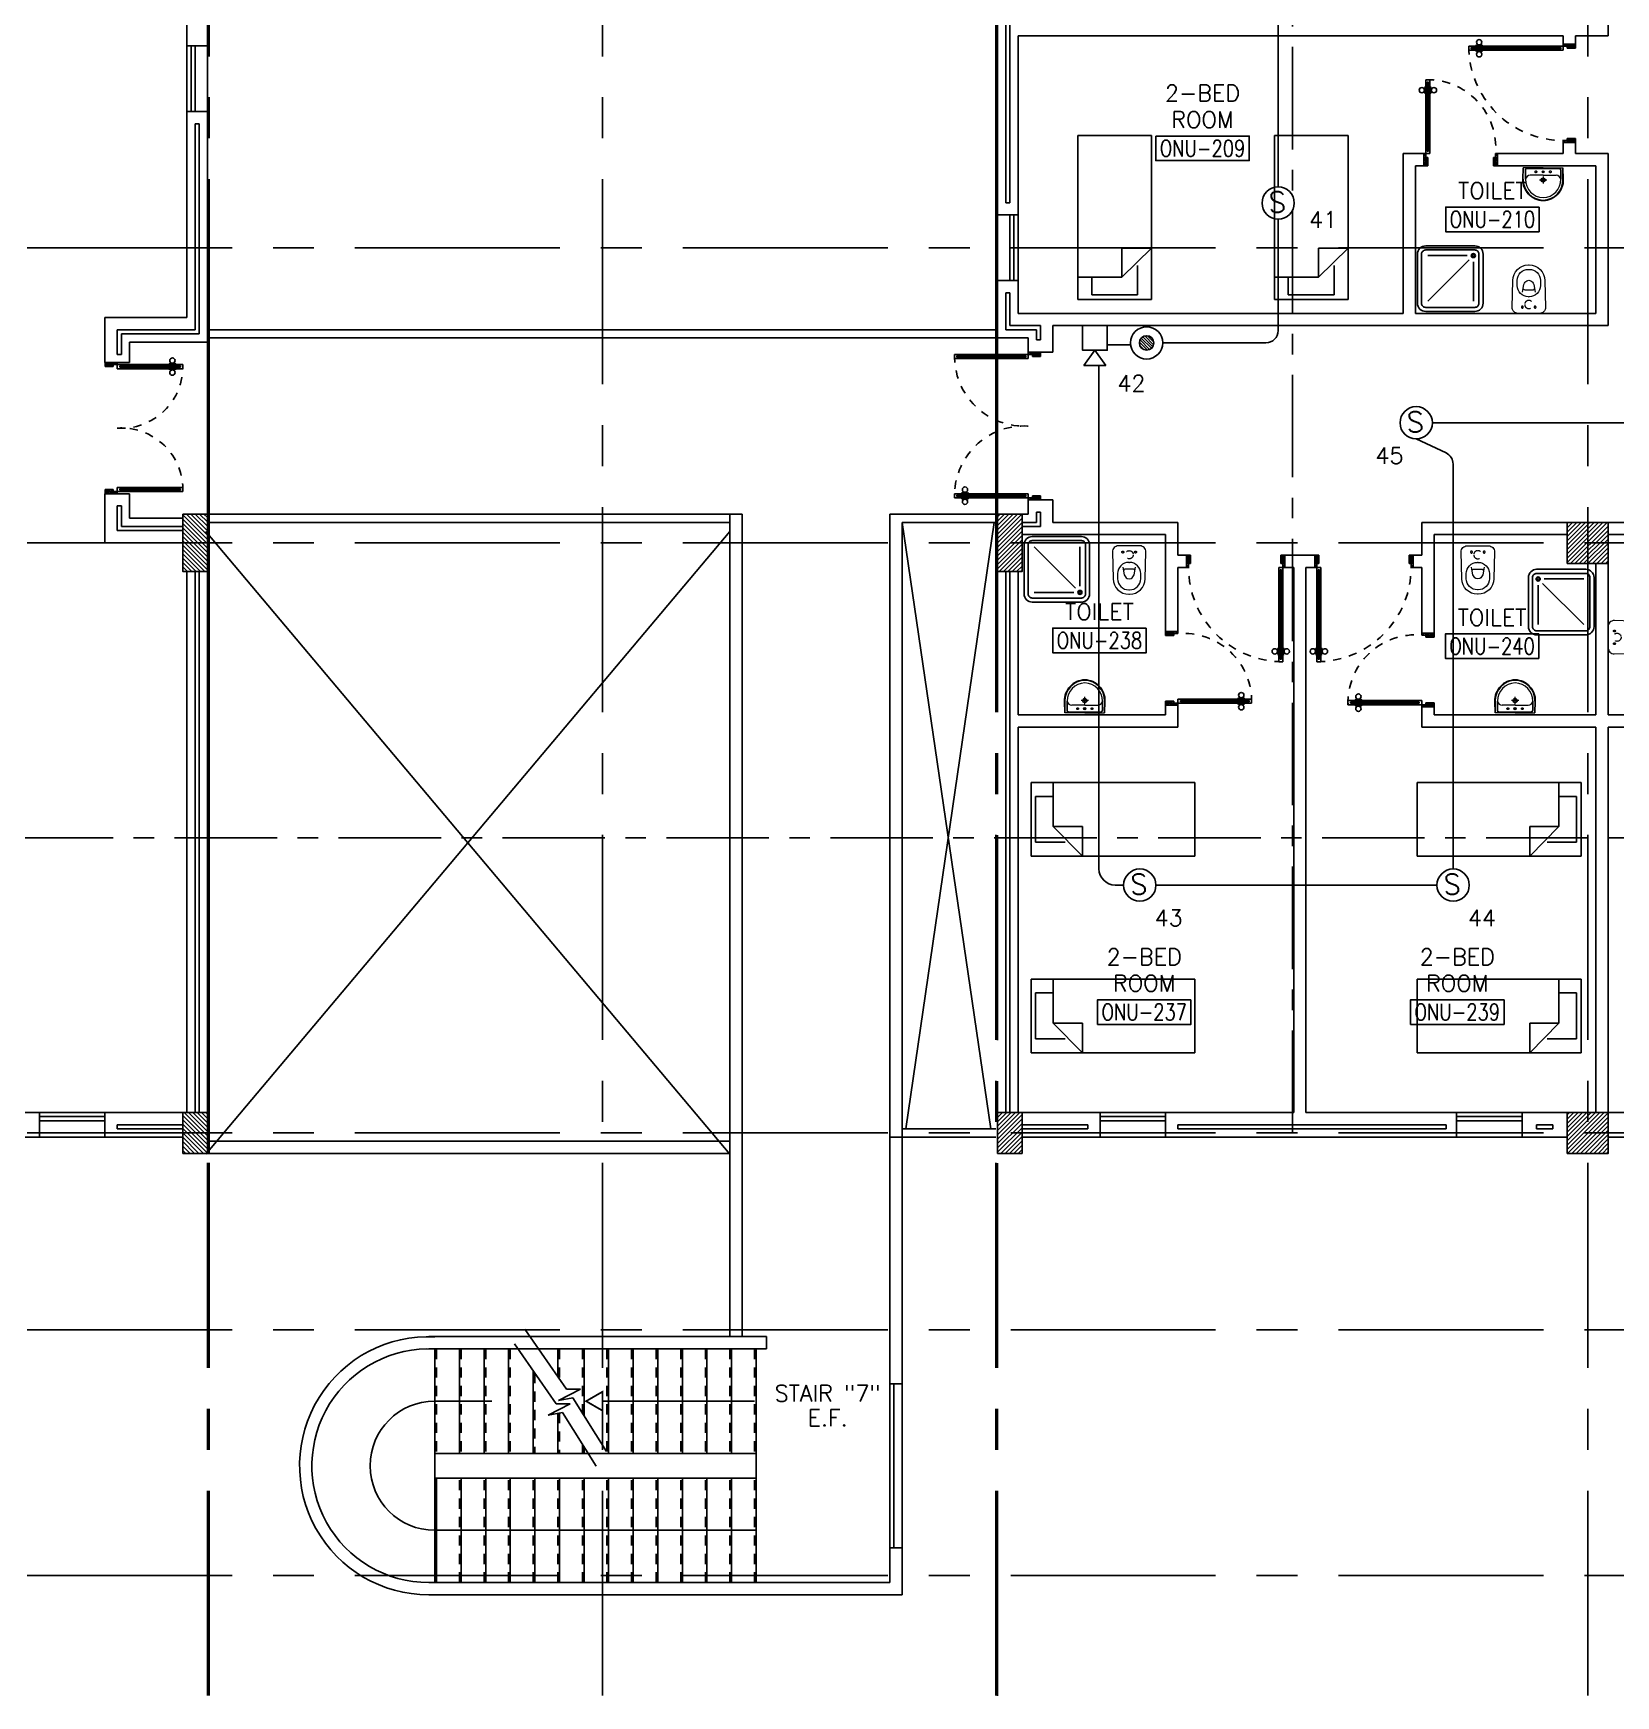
# Model space of a CAD drawing. Extents: x 0 to 90.9, y -1.6 to 78.
# Drawn here: x 40.76 to 60.07, y -1.55 to 18.73 of the extents above; entities that cross this region are included whole.
import ezdxf
from ezdxf.enums import TextEntityAlignment as Align

# ---------------------------------------------------------------- set-up
doc = ezdxf.new("R2010")
doc.units = 0
doc.header["$MEASUREMENT"] = 0
for name, pattern in [('CENTER', [2, 1.25, -0.25, 0.25, -0.25]), ('CENTERX2', [4, 2.5, -0.5, 0.5, -0.5]), ('DASHED', [0.75, 0.5, -0.25]), ('HIDDEN', [0.375, 0.25, -0.125]), ('HIDDEN2', [0.1875, 0.125, -0.0625])]:
    doc.linetypes.add(name, pattern=pattern)
doc.layers.get('0').update_dxf_attribs({"color": 11, "linetype": 'CONTINUOUS'})
for name, color, linetype in [('AXES', 11, 'CENTERX2'), ('AXES1', 11, 'CENTER'), ('COL', 11, 'CONTINUOUS'), ('DOOR', 11, 'CONTINUOUS'), ('E-FIRE', 4, 'CONTINUOUS'), ('E-WIRE', 4, 'CONTINUOUS'), ('EJ', 11, 'CONTINUOUS'), ('FIX', 11, 'CONTINUOUS'), ('FUR', 11, 'CONTINUOUS'), ('HAT', 11, 'CONTINUOUS'), ('INSUL', 11, 'CONTINUOUS'), ('RM-BOX', 11, 'CONTINUOUS'), ('RM-NAME', 11, 'CONTINUOUS'), ('RM-NO', 11, 'CONTINUOUS'), ('ROOF', 11, 'CONTINUOUS'), ('SHAFT', 11, 'CONTINUOUS'), ('STR', 11, 'CONTINUOUS'), ('WALL', 11, 'CONTINUOUS'), ('WIN', 11, 'CONTINUOUS')]:
    doc.layers.add(name, color=color, linetype=linetype)
doc.styles.add('ROMANS', font='ROMANS.shx', dxfattribs={"width": 0.6})

# ---------------------------------------------------------------- blocks, each defined once
blk = doc.blocks.new('A$C1DFA4FE8')
at = {"layer": 'DOOR', "color": 0, "linetype": 'ByBlock'}
for p, q in [((0, 1631), (0, 1581)), ((0, 1581), (0, 1631)), ((50, 1631), (0, 1631)), ((50, 1631), (50, 1614)), ((750, 1614), (750, 1631)), ((750, 1631), (800, 1631)), ((950, 1656), (800, 1656)), ((800, 1656), (800, 1631)), ((800, 1581), (800, 1631)), ((800, 1631), (850, 1631)), ((850, 1631), (850, 1606)), ((950, 1606), (950, 1656)), ((50, 1581), (0, 1581)), ((30, 1614), (30, 1598)), ((50, 1614), (30, 1614)), ((50, 1598), (30, 1598)), ((50, 1598), (50, 1581)), ((770, 1614), (750, 1614)), ((750, 1581), (750, 1598)), ((750, 1598), (770, 1598)), ((800, 1581), (750, 1581)), ((770, 1598), (770, 1614)), ((850, 1606), (950, 1606)), ((0, 81), (0, 131)), ((0, 131), (0, 81)), ((50, 131), (0, 131)), ((50, 81), (0, 81)), ((30, 98), (30, 114)), ((50, 114), (30, 114)), ((50, 98), (30, 98)), ((50, 114), (50, 131)), ((50, 81), (50, 98)), ((83, 131), (83, 138)), ((173, 138), (83, 138)), ((83, 81), (83, 74)), ((173, 74), (83, 74)), ((95, 138), (95, 147)), ((95, 147), (160, 147)), ((95, 138), (160, 138)), ((95, 74), (95, 65)), ((95, 74), (160, 74)), ((95, 65), (160, 65)), ((160, 138), (160, 147)), ((160, 74), (160, 65)), ((173, 131), (173, 138)), ((173, 81), (173, 74)), ((750, 131), (750, 114)), ((800, 131), (750, 131)), ((750, 114), (770, 114)), ((750, 98), (750, 81)), ((770, 98), (750, 98)), ((750, 81), (800, 81)), ((770, 114), (770, 98)), ((800, 131), (800, 81)), ((800, 56), (800, 81)), ((800, 81), (850, 81)), ((950, 56), (800, 56)), ((850, 106), (950, 106)), ((850, 81), (850, 106)), ((950, 106), (950, 56))]:
    blk.add_line(p, q, dxfattribs=at)
at = {"layer": 'DOOR', "linetype": 'ByBlock'}
for p, q in [((750, 1631), (50, 1631)), ((750, 1614), (50, 1614)), ((750, 1598), (50, 1598)), ((50, 1581), (750, 1581)), ((50, 131), (750, 131)), ((750, 114), (50, 114)), ((750, 98), (50, 98)), ((750, 81), (50, 81))]:
    blk.add_line(p, q, dxfattribs=at)
at = {"layer": 'DOOR', "color": 9, "linetype": 'ByBlock'}
for p, q in [((950, 1606), (837, 1656)), ((950, 1606), (910, 1656)), ((950, 1606), (850, 1619)), ((950, 106), (837, 56)), ((950, 106), (850, 93)), ((950, 106), (910, 56))]:
    blk.add_line(p, q, dxfattribs=at)
at = {"layer": 'DOOR', "color": 0, "linetype": 'ByBlock'}
for centre in [(128, 179), (128, 32)]:
    blk.add_circle(centre, 32.4, dxfattribs=at)
at = {"layer": 'DOOR', "linetype": 'HIDDEN', "ltscale": 0.5}
for centre, start, end in [((752, 1606), 178.0938, 273.7249), ((752, 106), 86.2751, 181.9062)]:
    blk.add_arc(centre, 752, start, end, dxfattribs=at)
at = {"layer": 'DOOR', "color": 9, "linetype": 'ByBlock'}
for centre, radius, start, end in [((950, 1606), 154, 161.1053, 166.2858), ((950, 1606), 134, 158.1598, 169.28), ((950, 1606), 114, 154.0838, 167.3774), ((950, 1606), 94.4, 148.0182, 180), ((950, 1606), 74.4, 137.7764, 180), ((950, 1606), 54.4, 113.2074, 180), ((950, 1606), 34.4, 90, 180), ((950, 1606), 14.4, 90, 180), ((950, 106), 154, 193.7142, 198.8947), ((950, 106), 134, 190.72, 201.8402), ((950, 106), 114, 192.6226, 205.9162), ((950, 106), 94.4, 180, 211.9818), ((950, 106), 74.4, 180, 222.2236), ((950, 106), 54.4, 180, 246.7926), ((950, 106), 34.4, 180, 270), ((950, 106), 14.4, 180, 270)]:
    blk.add_arc(centre, radius, start, end, dxfattribs=at)
blk = doc.blocks.new('WC1')
at = {"layer": 'FIX', "lineweight": 20}
for p, q in [((-210, 204), (-538, 194)), ((-727, 5), (-727, -5)), ((-674, 5), (-674, -5)), ((-534, 24), (-540, 0)), ((-540, 0), (-534, -24)), ((-475, 141), (-538, 141)), ((-395, 76), (-490, 60)), ((-339, 5), (-339, -5)), ((-538, -141), (-475, -141)), ((-538, -194), (-210, -204)), ((-490, -60), (-395, -76))]:
    blk.add_line(p, q, dxfattribs=at)
at = {"layer": 'FIX', "linetype": 'Continuous', "lineweight": 20}
blk.add_line((-420, -47), (-420, 45), dxfattribs=at)
at = {"layer": 'FIX', "lineweight": 20}
blk.add_lwpolyline([(-213, -204), (-210, -204, 0.414214), (-137, -131), (-137, 0), (-137, 131, 0.414214), (-210, 204)], format="xyb", dxfattribs=at)
at = {"layer": 'FIX', "linetype": 'HIDDEN2', "lineweight": 20, "ltscale": 0.3}
blk.add_circle((-245, 0), 49.8, dxfattribs=at)
at = {"layer": 'FIX', "linetype": 'HIDDEN', "lineweight": 20, "ltscale": 0.05}
for centre in [(-213, 78), (-213, -77)]:
    blk.add_circle(centre, 11.6, dxfattribs=at)
at = {"layer": 'FIX', "lineweight": 20}
for centre, radius, start, end in [((-538, 5), 189, 90, 180), ((-538, 5), 136, 90, 180), ((-473, -7), 68.2, 128.9242, 152.8468), ((-464, -18), 82, 108.496, 128.9242), ((-475, 5), 136, 360, 90), ((-538, -5), 189, 180, 270), ((-538, -5), 136, 180, 270), ((-473, 7), 68.2, 207.1532, 231.0758), ((-464, 18), 82, 231.0758, 251.504), ((-475, -5), 136, 270, 0)]:
    blk.add_arc(centre, radius, start, end, dxfattribs=at)
at = {"layer": 'FIX', "linetype": 'Continuous', "lineweight": 20}
for centre, start, end in [((-443, 46), 357.6662, 91.6121), ((-442, -46), 268.3879, 2.3338)]:
    blk.add_arc(centre, 22.3, start, end, dxfattribs=at)
blk = doc.blocks.new('LAV1')
at = {"layer": 'FIX', "linetype": 'DASHED', "lineweight": 20, "ltscale": 0.05}
for p, q in [((0, 170), (0, 270)), ((0, 170), (0, 270)), ((50, 220), (-50, 220))]:
    blk.add_line(p, q, dxfattribs=at)
at = {"layer": 'FIX', "linetype": 'ByBlock', "ltscale": 0.3}
for p, q in [((-280, 210), (-275, 50)), ((-245, 210), (-245, 85)), ((0, 60), (-220, 60)), ((0, 60), (220, 60)), ((245, 210), (245, 85)), ((280, 210), (275, 50))]:
    blk.add_line(p, q, dxfattribs=at)
at = {"layer": 'FIX', "linetype": 'Continuous', "lineweight": 20}
for p, q in [((-275, 210), (-275, 50)), ((0, 50), (-275, 50)), ((0, 50), (-252, 50)), ((0, 155), (-181, 155)), ((0, 155), (181, 155)), ((0, 50), (275, 50)), ((0, 50), (252, 50)), ((275, 210), (275, 50))]:
    blk.add_line(p, q, dxfattribs=at)
at = {"layer": 'FIX', "lineweight": 20}
for p, q in [((16, 107), (-15, 107)), ((0, 92), (0, 123))]:
    blk.add_line(p, q, dxfattribs=at)
for centre, radius in [((0, 220), 29.5), ((0, 220), 22.5), ((0, 107), 15.5)]:
    blk.add_circle(centre, radius, dxfattribs=at)
at = {"layer": 'FIX', "linetype": 'HIDDEN', "lineweight": 20, "ltscale": 0.05}
for centre in [(-100, 107), (100, 107)]:
    blk.add_circle(centre, 12.4, dxfattribs=at)
at = {"layer": 'FIX', "linetype": 'ByBlock', "ltscale": 0.3}
for centre, radius, start, end in [((7, 220), 287, 91.3776, 182.0064), ((-7, 220), 287, 357.9936, 88.6224), ((-220, 85), 24.9, 179.7021, 269.9486), ((220, 85), 24.9, 270.0514, 0.2979)]:
    blk.add_arc(centre, radius, start, end, dxfattribs=at)
at = {"layer": 'FIX', "linetype": 'Continuous', "lineweight": 20}
for centre, radius, start, end in [((8, 217), 283, 91.6988, 181.351), ((8, 212), 253, 91.7328, 180.4884), ((-8, 217), 283, 358.649, 88.3012), ((-8, 212), 253, 359.5116, 88.2672), ((-179, 222), 66.9, 190.2006, 268.0786), ((179, 222), 66.9, 271.9214, 349.7994)]:
    blk.add_arc(centre, radius, start, end, dxfattribs=at)
blk = doc.blocks.new('C-300')
at = {"layer": 'HAT', "linetype": 'ByBlock', "ltscale": 0.3}
h = blk.add_hatch(dxfattribs=at)
h.set_pattern_fill('ANSI31', color=8, scale=300, style=0)
h.set_pattern_definition([(45, (-258496.182, -82361.005), (-26.5165043, 26.5165043), [])])
h.paths.add_polyline_path([(300, 500), (0, 500), (0, 250), (300, 250)])
h.paths.add_polyline_path([(300, 250), (0, 250), (0, 0), (300, 0)])
at = {"layer": 'COL'}
blk.add_lwpolyline([(0, 500), (300, 500), (300, 0), (0, 0)], close=True, dxfattribs=at)
blk = doc.blocks.new('C11')
at = {"layer": 'HAT'}
h = blk.add_hatch(dxfattribs=at)
h.set_pattern_fill('ANSI31', color=256, scale=300, style=0)
h.set_pattern_definition([(45, (-248556.182, -75061.005), (-26.5165043, 26.5165043), [])])
h.paths.add_polyline_path([(300, 700), (0, 700), (0, 350), (300, 350)])
h.paths.add_polyline_path([(300, 350), (0, 350), (0, 0), (300, 0)])
at = {"layer": 'COL'}
blk.add_lwpolyline([(300, 700), (300, 0), (0, 0), (0, 700)], close=True, dxfattribs=at)
blk = doc.blocks.new('DOOR90')
at = {"layer": 'DOOR', "linetype": 'ByBlock'}
for p, q in [((0, 0), (-150, 0)), ((-200, -25), (-1000, -25)), ((-200, -42), (-1000, -42)), ((-200, -58), (-1000, -58)), ((-1000, -75), (-200, -75))]:
    blk.add_line(p, q, dxfattribs=at)
at = {"layer": 'DOOR', "color": 0, "linetype": 'ByBlock'}
for p, q in [((-150, 0), (-150, -25)), ((-150, 0), (0, 0)), ((0, -50), (0, 0)), ((-1050, -25), (-1050, -75)), ((-1050, -75), (-1050, -25)), ((-1000, -25), (-1050, -25)), ((-1000, -75), (-1050, -75)), ((-1020, -42), (-1020, -58)), ((-1000, -42), (-1020, -42)), ((-1000, -58), (-1020, -58)), ((-1000, -25), (-1000, -42)), ((-1000, -58), (-1000, -75)), ((-968, -25), (-968, -18)), ((-878, -18), (-968, -18)), ((-968, -75), (-968, -82)), ((-878, -82), (-968, -82)), ((-955, -18), (-955, -9)), ((-955, -9), (-890, -9)), ((-955, -18), (-890, -18)), ((-955, -82), (-955, -91)), ((-955, -82), (-890, -82)), ((-955, -91), (-890, -91)), ((-890, -18), (-890, -9)), ((-890, -82), (-890, -91)), ((-878, -25), (-878, -18)), ((-878, -75), (-878, -82)), ((-200, -42), (-200, -25)), ((-200, -25), (-150, -25)), ((-180, -42), (-200, -42)), ((-200, -75), (-200, -58)), ((-200, -58), (-180, -58)), ((-150, -75), (-200, -75)), ((-180, -58), (-180, -42)), ((-150, -75), (-150, -25)), ((-150, -25), (-100, -25)), ((-100, -25), (-100, -50)), ((-100, -50), (0, -50)), ((-150, -900), (-150, -875)), ((-150, -875), (-100, -875)), ((0, -900), (-150, -900)), ((-150, -900), (0, -900)), ((-100, -850), (0, -850)), ((-100, -875), (-100, -850)), ((0, -850), (0, -900))]:
    blk.add_line(p, q, dxfattribs=at)
at = {"layer": 'DOOR', "color": 9, "linetype": 'ByBlock'}
for p, q in [((0, -50), (-114, 0)), ((0, -50), (-40, 0)), ((0, -50), (-100, -37)), ((0, -850), (-114, -900)), ((0, -850), (-100, -863)), ((0, -850), (-40, -900))]:
    blk.add_line(p, q, dxfattribs=at)
at = {"layer": 'DOOR', "color": 0, "linetype": 'ByBlock'}
for centre in [(-923, 24), (-923, -124)]:
    blk.add_circle(centre, 32.4, dxfattribs=at)
at = {"layer": 'DOOR', "color": 9, "linetype": 'ByBlock'}
for centre, radius, start, end in [((0, -50), 74.4, 137.7764, 180), ((0, -50), 54.4, 113.2074, 180), ((0, -50), 154, 161.1053, 166.2858), ((0, -50), 134, 158.1598, 169.28), ((0, -50), 114, 154.0838, 167.3774), ((0, -50), 94.4, 148.0182, 180), ((0, -50), 34.4, 90, 180), ((0, -50), 14.4, 90, 180), ((0, -850), 154, 193.7142, 198.8947), ((0, -850), 134, 190.72, 201.8402), ((0, -850), 94.4, 180, 211.9818), ((0, -850), 74.4, 180, 222.2236), ((0, -850), 54.4, 180, 246.7926), ((0, -850), 34.4, 180, 270), ((0, -850), 14.4, 180, 270)]:
    blk.add_arc(centre, radius, start, end, dxfattribs=at)
at = {"layer": 'DOOR', "linetype": 'HIDDEN', "ltscale": 0.5}
blk.add_arc((-222, -50), 828, 178.2701, 275.003, dxfattribs=at)
blk = doc.blocks.new('DOOR100')
at = {"layer": 'DOOR', "color": 0, "linetype": 'ByBlock'}
for p, q in [((-83, 1129), (-83, 1219)), ((-76, 1219), (-83, 1219)), ((-76, 1251), (-76, 1301)), ((-76, 1301), (-26, 1301)), ((-26, 1301), (-76, 1301)), ((-59, 1251), (-76, 1251)), ((-59, 1251), (-59, 1271)), ((-43, 1271), (-59, 1271)), ((-43, 1251), (-43, 1271)), ((-26, 1251), (-43, 1251)), ((-26, 1251), (-26, 1301)), ((-26, 1219), (-19, 1219)), ((-19, 1129), (-19, 1219)), ((-92, 1206), (-92, 1141)), ((-83, 1206), (-92, 1206)), ((-83, 1141), (-92, 1141)), ((-83, 1206), (-83, 1141)), ((-76, 1129), (-83, 1129)), ((-26, 1129), (-19, 1129)), ((-19, 1206), (-19, 1141)), ((-19, 1206), (-10, 1206)), ((-19, 1141), (-10, 1141)), ((-10, 1206), (-10, 1141)), ((-1201, 0), (-1201, 150)), ((-1201, 150), (-1176, 150)), ((-1201, 150), (-1201, 0)), ((-1151, 0), (-1201, 0)), ((-1176, 150), (-1176, 100)), ((-1176, 100), (-1151, 100)), ((-1151, 100), (-1151, 0)), ((-76, 200), (-59, 200)), ((-76, 150), (-76, 200)), ((-76, 150), (-26, 150)), ((-59, 200), (-59, 180)), ((-59, 180), (-43, 180)), ((-51, 100), (-51, 0)), ((-26, 100), (-51, 100)), ((-51, 0), (-1, 0)), ((-43, 200), (-26, 200)), ((-43, 180), (-43, 200)), ((-26, 200), (-26, 150)), ((-1, 150), (-26, 150)), ((-26, 150), (-26, 100)), ((-1, 150), (-1, 0))]:
    blk.add_line(p, q, dxfattribs=at)
at = {"layer": 'DOOR', "linetype": 'ByBlock'}
for p, q in [((-76, 1251), (-76, 200)), ((-59, 200), (-59, 1251)), ((-43, 200), (-43, 1251)), ((-26, 200), (-26, 1251))]:
    blk.add_line(p, q, dxfattribs=at)
at = {"layer": 'DOOR', "color": 9, "linetype": 'ByBlock'}
for p, q in [((-1151, 0), (-1201, 114)), ((-1151, 0), (-1201, 40)), ((-1151, 0), (-1164, 100)), ((-51, 0), (-1, 114)), ((-51, 0), (-38, 100)), ((-51, 0), (-1, 40))]:
    blk.add_line(p, q, dxfattribs=at)
at = {"layer": 'DOOR', "color": 0, "linetype": 'ByBlock'}
for centre in [(-125, 1174), (22, 1174)]:
    blk.add_circle(centre, 32.4, dxfattribs=at)
at = {"layer": 'DOOR', "linetype": 'HIDDEN', "ltscale": 0.5}
blk.add_arc((-27, 152), 1149, 89.961, 180.0931, dxfattribs=at)
at = {"layer": 'DOOR', "color": 9, "linetype": 'ByBlock'}
for centre, radius, start, end in [((-1151, 0), 154, 103.7142, 108.8947), ((-1151, 0), 134, 100.72, 111.8402), ((-1151, 0), 94.4, 90, 121.9818), ((-1151, 0), 74.4, 90, 132.2236), ((-1151, 0), 54.4, 90, 156.7926), ((-1151, 0), 34.4, 90, 180), ((-1151, 0), 14.4, 90, 180), ((-51, 0), 94.4, 58.0182, 90), ((-51, 0), 74.4, 47.7764, 90), ((-51, 0), 54.4, 23.2074, 90), ((-51, 0), 34.4, 0, 90), ((-51, 0), 14.4, 0, 90), ((-51, 0), 134, 68.1598, 79.28), ((-51, 0), 114, 64.0838, 77.3774), ((-51, 0), 154, 71.1053, 76.2858)]:
    blk.add_arc(centre, radius, start, end, dxfattribs=at)
blk = doc.blocks.new('SHR1')
at = {"layer": 'FIX'}
for p, q in [((-196, 196), (-700, 700)), ((-143, 218), (-143, 700)), ((-218, 143), (-700, 143))]:
    blk.add_line(p, q, dxfattribs=at)
for points in [[(-825, 125), (-825, 725, -0.414214), (-725, 825), (-125, 825, -0.414214), (-25, 725), (-25, 125, -0.414214), (-125, 25), (-725, 25, -0.414214)], [(-775, 125), (-775, 725, -0.414214), (-725, 775), (-125, 775, -0.414214), (-75, 725), (-75, 125, -0.414214), (-125, 75), (-725, 75, -0.414214)]]:
    blk.add_lwpolyline(points, format="xyb", close=True, dxfattribs=at)
for radius in [25, 15]:
    blk.add_circle((-143, 143), radius, dxfattribs=at)
blk = doc.blocks.new('RM1')
at = {"layer": 'RM-BOX'}
blk.add_lwpolyline([(570, -200), (-570, -200), (-570, -500), (570, -500)], close=True, dxfattribs=at)
at = {"layer": 'RM-NAME', "style": 'ROMANS'}
for tag, p in [('ROOMNAME1', (0, 324)), ('ROOMNAME2', (0, 0))]:
    blk.add_attdef(tag, text='', height=200, dxfattribs=at).set_placement(p, align=Align.MIDDLE)
at = {"layer": 'RM-NO', "style": 'ROMANS', "width": 0.8}
blk.add_attdef('ROOMNO', text='', height=200, dxfattribs=at).set_placement((0, -350), align=Align.MIDDLE)
blk = doc.blocks.new('AH20A')
at = {"layer": 'FUR'}
for p, q in [((0, 0.5), (0, -0.5)), ((1, 0.5), (0, 0.5)), ((0.136, 0.5), (0.136, -0.099)), ((1, -0.5), (1, 0.5)), ((0.136, 0.311), (0.028, 0.311)), ((0.028, 0.311), (0.028, -0.309)), ((0.136, -0.099), (0.313, -0.5)), ((0.136, -0.099), (0.313, -0.099)), ((0.313, -0.5), (0.313, -0.099)), ((0.028, -0.309), (0.208, -0.309)), ((0, -0.5), (1, -0.5))]:
    blk.add_line(p, q, dxfattribs=at)
blk = doc.blocks.new('COL50')
at = {"layer": 'COL'}
blk.add_lwpolyline([(-250, 250), (-250, -250), (250, -250), (250, 250)], close=True, dxfattribs=at)
blk = doc.blocks.new('*X58')
at = {"color": 0}
for p, q in [((73379, 125458), (73871, 125950)), ((73379, 125511), (73818, 125950)), ((73379, 125564), (73765, 125950)), ((73379, 125617), (73712, 125950)), ((73379, 125670), (73659, 125950)), ((73379, 125723), (73606, 125950)), ((73379, 125776), (73553, 125950)), ((73379, 125829), (73500, 125950)), ((73379, 125882), (73447, 125950)), ((73379, 125935), (73394, 125950)), ((73424, 125450), (73879, 125905)), ((73477, 125450), (73879, 125852)), ((73530, 125450), (73879, 125799)), ((73583, 125450), (73879, 125746)), ((73636, 125450), (73879, 125692)), ((73690, 125450), (73879, 125639)), ((73743, 125450), (73879, 125586)), ((73796, 125450), (73879, 125533)), ((73849, 125450), (73879, 125480))]:
    blk.add_line(p, q, dxfattribs=at)
blk = doc.blocks.new('*X59')
at = {"color": 0}
for p, q in [((73379, 118298), (73831, 118750)), ((73379, 118351), (73778, 118750)), ((73379, 118404), (73725, 118750)), ((73379, 118457), (73672, 118750)), ((73379, 118510), (73619, 118750)), ((73379, 118563), (73566, 118750)), ((73379, 118616), (73513, 118750)), ((73379, 118669), (73460, 118750)), ((73379, 118722), (73407, 118750)), ((73384, 118250), (73879, 118745)), ((73437, 118250), (73879, 118692)), ((73490, 118250), (73879, 118639)), ((73543, 118250), (73879, 118586)), ((73596, 118250), (73879, 118533)), ((73649, 118250), (73879, 118480)), ((73702, 118250), (73879, 118427)), ((73755, 118250), (73879, 118374)), ((73808, 118250), (73879, 118321)), ((73861, 118250), (73879, 118268))]:
    blk.add_line(p, q, dxfattribs=at)
blk = doc.blocks.new('S')
at = {"layer": 'E-FIRE'}
blk.add_circle((0, 0), 197, dxfattribs=at)
at = {"layer": 'E-FIRE', "color": 3, "style": 'ROMANS'}
blk.add_text('S', height=250, dxfattribs=at).set_placement((-119, -115))
blk = doc.blocks.new('A$C272A55A0')
at = {"layer": 'DOOR', "color": 0, "linetype": 'ByBlock'}
for p, q in [((0, 900), (0, 1050)), ((50, 1050), (0, 1050)), ((50, 950), (50, 1050)), ((1750, 950), (1750, 1050)), ((1750, 1050), (1800, 1050)), ((1800, 1050), (1800, 900)), ((0, 900), (25, 900)), ((25, 950), (50, 950)), ((25, 900), (25, 950)), ((75, 900), (25, 900)), ((25, 850), (25, 900)), ((42, 850), (25, 850)), ((58, 870), (42, 870)), ((42, 870), (42, 850)), ((58, 850), (58, 870)), ((75, 850), (58, 850)), ((75, 900), (75, 850)), ((1725, 900), (1775, 900)), ((1725, 900), (1725, 850)), ((1725, 850), (1742, 850)), ((1742, 870), (1758, 870)), ((1742, 850), (1742, 870)), ((1775, 950), (1750, 950)), ((1758, 870), (1758, 850)), ((1758, 850), (1775, 850)), ((1775, 900), (1775, 950)), ((1800, 900), (1775, 900)), ((1775, 850), (1775, 900)), ((25, 50), (42, 50)), ((25, 50), (25, 0)), ((25, 0), (75, 0)), ((75, 0), (25, 0)), ((42, 50), (42, 30)), ((42, 30), (58, 30)), ((58, 50), (75, 50)), ((58, 50), (58, 30)), ((75, 50), (75, 0)), ((1718, 160), (1709, 160)), ((1709, 95), (1709, 160)), ((1718, 95), (1709, 95)), ((1725, 173), (1718, 173)), ((1718, 173), (1718, 83)), ((1718, 95), (1718, 160)), ((1725, 83), (1718, 83)), ((1742, 50), (1725, 50)), ((1725, 50), (1725, 0)), ((1775, 0), (1725, 0)), ((1725, 0), (1775, 0)), ((1742, 50), (1742, 30)), ((1758, 30), (1742, 30)), ((1775, 50), (1758, 50)), ((1758, 50), (1758, 30)), ((1775, 173), (1782, 173)), ((1775, 83), (1782, 83)), ((1775, 50), (1775, 0)), ((1782, 173), (1782, 83)), ((1782, 160), (1791, 160)), ((1782, 95), (1782, 160)), ((1782, 95), (1791, 95)), ((1791, 95), (1791, 160))]:
    blk.add_line(p, q, dxfattribs=at)
at = {"layer": 'DOOR', "color": 9, "linetype": 'ByBlock'}
for p, q in [((50, 1050), (0, 1010)), ((50, 1050), (0, 937)), ((50, 1050), (37, 950)), ((1750, 1050), (1800, 1010)), ((1750, 1050), (1800, 937)), ((1750, 1050), (1763, 950))]:
    blk.add_line(p, q, dxfattribs=at)
at = {"layer": 'DOOR', "linetype": 'ByBlock'}
for p, q in [((25, 850), (25, 50)), ((42, 850), (42, 50)), ((58, 850), (58, 50)), ((75, 50), (75, 850)), ((1725, 50), (1725, 850)), ((1742, 850), (1742, 50)), ((1758, 850), (1758, 50)), ((1775, 850), (1775, 50))]:
    blk.add_line(p, q, dxfattribs=at)
at = {"layer": 'DOOR', "color": 0, "linetype": 'ByBlock'}
for centre in [(1676, 128), (1824, 128)]:
    blk.add_circle(centre, 32.4, dxfattribs=at)
at = {"layer": 'DOOR', "color": 9, "linetype": 'ByBlock'}
for centre, radius, start, end in [((50, 1050), 54.4, 203.2074, 270), ((50, 1050), 34.4, 180, 270), ((50, 1050), 14.4, 180, 270), ((1750, 1050), 14.4, 270, 0), ((1750, 1050), 34.4, 270, 0), ((1750, 1050), 54.4, 270, 336.7926), ((50, 1050), 74.4, 227.7764, 270), ((50, 1050), 94.4, 238.0182, 270), ((50, 1050), 114, 244.0838, 257.3774), ((50, 1050), 134, 248.1598, 259.28), ((50, 1050), 154, 251.1053, 256.2858), ((1750, 1050), 74.4, 270, 312.2236), ((1750, 1050), 94.4, 270, 301.9818), ((1750, 1050), 114, 282.6226, 295.9162), ((1750, 1050), 134, 280.72, 291.8402), ((1750, 1050), 154, 283.7142, 288.8947)]:
    blk.add_arc(centre, radius, start, end, dxfattribs=at)
at = {"layer": 'DOOR', "linetype": 'HIDDEN', "ltscale": 0.5}
for centre, start, end in [((50, 851), 268.3174, 3.2965), ((1750, 851), 176.7035, 271.6826)]:
    blk.add_arc(centre, 851, start, end, dxfattribs=at)
at = {"layer": 'WALL', "linetype": 'ByBlock'}
blk.add_line((1800, 900), (1800, 1050), dxfattribs=at)
blk = doc.blocks.new('ES')
at = {"layer": 'E-FIRE'}
blk.add_line((-135, 485), (134, 485), dxfattribs=at)
for points in [[(-135, 485), (0, 300)], [(0, 300), (0, 300), (134, 485)]]:
    blk.add_lwpolyline(points, dxfattribs=at)
blk.add_lwpolyline([(-150, 0), (150, 0), (150, 300), (-150, 300)], close=True, dxfattribs=at)
blk = doc.blocks.new('MCP')
at = {"color": 1}
for p, q in [((-88, -9), (9, 88)), ((-82, 33), (-33, 82)), ((-80, -36), (36, 80)), ((-66, -58), (58, 66)), ((-47, -74), (74, 47)), ((-23, -85), (85, 23)), ((10, -88), (88, -10))]:
    blk.add_line(p, q, dxfattribs=at)
at = {"layer": 'E-FIRE'}
blk.add_circle((0, 0), 197, dxfattribs=at)
at = {"layer": 'E-FIRE', "color": 4}
blk.add_circle((0, 0), 88.1, dxfattribs=at)

msp = doc.modelspace()

# ---------------------------------------------------------------- linework, layer by layer
for p, q in [((47.2704, 2.1872), (46.7627, 2.9186)), ((47.1437, 2.009), (46.6359, 2.7403)), ((47.1719, 2.0468), (47.4407, 2.1872)), ((47.3472, 2.0819), (47.1719, 2.0468)), ((47.4407, 2.1872), (47.2704, 2.1872)), ((47.7564, 1.4267), (47.3472, 2.0819)), ((47.0451, 1.8686), (47.314, 2.009)), ((47.2204, 1.9037), (47.0451, 1.8686)), ((47.314, 2.009), (47.1437, 2.009)), ((47.6296, 1.2484), (47.2204, 1.9037))]:
    msp.add_line(p, q)
at = {"layer": 'AXES'}
for p, q in [((47.7089, -1.5519), (47.7089, 77.2608)), ((59.7289, -1.5519), (59.7289, 77.2608)), ((42.8889, -1.5519), (42.8889, 76.9108)), ((42.9089, -1.5519), (42.9089, 76.9108)), ((52.5089, -1.5519), (52.5089, 76.9108)), ((52.5289, -1.554), (52.5289, 76.9087)), ((0.6889, 16.1124), (68.7289, 16.1124)), ((0.6889, 12.5124), (68.7289, 12.5124)), ((0.6889, 5.3124), (68.7289, 5.3124)), ((0.6889, 2.9124), (68.7289, 2.9124)), ((0.6889, -0.0876), (68.7289, -0.0876))]:
    msp.add_line(p, q, dxfattribs=at)
at = {"layer": 'AXES1'}
for p, q in [((56.1289, 5.3124), (56.1289, 64.1324)), ((10.4889, 8.9124), (68.7289, 8.9124))]:
    msp.add_line(p, q, dxfattribs=at)
at = {"layer": 'E-WIRE', "color": 4, "linetype": 'ByBlock'}
for p, q in [((55.9522, 16.8558), (55.9522, 20.3079)), ((53.7648, 14.6777), (53.7648, 8.5365)), ((57.8333, 13.9774), (61.3342, 13.9774)), ((58.0868, 8.5336), (58.0868, 13.4733)), ((54.067, 8.3365), (53.9648, 8.3365)), ((57.8898, 8.3365), (54.4611, 8.3365))]:
    msp.add_line(p, q, dxfattribs=at)
at = {"layer": 'E-WIRE', "color": 4}
for p, q in [((55.9522, 16.4616), (55.9522, 15.1018)), ((54.1516, 14.9301), (53.8662, 14.9301)), ((55.8022, 14.9518), (54.5446, 14.9518))]:
    msp.add_line(p, q, dxfattribs=at)
at = {"layer": 'E-WIRE', "linetype": 'Continuous'}
msp.add_line((57.6362, 13.7804), (58.0006, 13.6091), dxfattribs=at)
at = {"layer": 'E-WIRE', "color": 4}
msp.add_arc((55.8022, 15.1018), 0.15, 270, 0, dxfattribs=at)
at = {"layer": 'E-WIRE', "linetype": 'Continuous'}
msp.add_arc((57.9368, 13.4733), 0.15, 0, 64.82304, dxfattribs=at)
at = {"layer": 'E-WIRE', "color": 4, "linetype": 'ByBlock'}
msp.add_arc((53.9648, 8.5365), 0.2, 180, 270, dxfattribs=at)
at = {"layer": 'EJ'}
for p, q in [((42.8889, 15.0124), (42.8889, 12.9124)), ((52.5089, 12.9124), (52.5089, 15.0124)), ((52.5089, 12.9124), (52.5089, 15.0124)), ((52.5289, 12.9124), (52.5289, 15.0124)), ((52.5289, 12.9124), (52.5289, 15.0124)), ((42.9089, 12.7624), (42.9089, 14.6874))]:
    msp.add_line(p, q, dxfattribs=at)
at = {"layer": 'FIX'}
msp.add_line((58.2811, 15.9647), (57.7769, 15.4604), dxfattribs=at)
at = {"layer": 'INSUL'}
for p, q in [((52.6289, 19.3624), (52.6289, 16.6624)), ((52.6789, 19.3624), (52.6789, 16.6624)), ((42.7389, 17.6249), (42.7389, 15.1624)), ((42.7889, 17.6249), (42.7389, 17.6249)), ((42.7889, 17.6249), (42.7889, 15.1124)), ((52.6789, 16.6624), (52.6289, 16.6624)), ((42.7389, 15.4374), (42.7389, 15.1124)), ((42.7889, 15.4374), (42.7889, 15.0624)), ((52.6789, 15.5624), (52.6289, 15.5624)), ((52.6289, 15.5624), (52.6289, 15.1124)), ((52.6789, 15.5624), (52.6789, 15.1624)), ((41.7886, 14.8124), (41.7886, 15.1124)), ((41.7886, 15.1124), (42.7389, 15.1124)), ((41.8386, 14.8124), (41.8386, 15.0624)), ((42.7889, 15.0624), (41.8386, 15.0624)), ((53.0039, 15.1124), (52.6289, 15.1124)), ((53.0539, 15.1624), (52.6789, 15.1624)), ((53.0039, 14.9874), (53.0039, 15.1124)), ((53.0539, 14.9874), (53.0539, 15.1624)), ((41.8386, 14.8124), (41.7886, 14.8124)), ((53.0039, 14.9874), (53.0539, 14.9874)), ((41.7886, 12.9624), (41.7886, 12.6624)), ((41.8386, 12.9624), (41.7886, 12.9624)), ((41.8386, 12.9624), (41.8386, 12.7124)), ((53.0039, 12.8874), (53.0539, 12.8874)), ((53.0039, 12.7624), (53.0039, 12.8874)), ((53.0539, 12.7124), (53.0539, 12.8874)), ((41.7886, 12.6624), (42.5889, 12.6624)), ((41.8386, 12.7124), (42.5889, 12.7124)), ((52.8289, 12.7624), (53.0039, 12.7624)), ((52.8289, 12.7124), (53.0539, 12.7124)), ((42.7389, 12.1624), (42.7389, 5.5624)), ((42.7889, 12.1624), (42.7889, 5.5624)), ((52.6289, 12.1624), (52.6289, 5.5624)), ((52.6789, 12.1624), (52.6789, 5.5624)), ((52.6289, 10.7624), (52.6289, 5.5624)), ((52.6789, 10.7624), (52.6789, 5.5624)), ((42.5889, 5.4124), (41.7889, 5.4124)), ((41.7889, 5.3624), (41.7889, 5.4124)), ((42.5889, 5.3624), (41.7889, 5.3624)), ((53.6289, 5.4124), (52.8289, 5.4124)), ((53.6289, 5.3624), (52.8289, 5.3624)), ((53.6289, 5.3624), (53.6289, 5.4124)), ((54.7289, 5.3624), (54.7289, 5.4124)), ((58.0039, 5.4124), (54.7289, 5.4124)), ((58.0039, 5.3624), (54.7289, 5.3624)), ((58.0039, 5.3624), (58.0039, 5.4124)), ((59.3034, 5.4124), (59.1039, 5.4124)), ((59.1039, 5.3624), (59.1039, 5.4124)), ((59.3034, 5.3624), (59.1039, 5.3624)), ((59.3034, 5.3624), (59.3034, 5.4124))]:
    msp.add_line(p, q, dxfattribs=at)
at = {"layer": 'ROOF'}
for p, q in [((52.5089, 26.5624), (52.5089, 12.9124)), ((52.5089, 15.1124), (42.8889, 15.1124)), ((52.9039, 15.0124), (42.8889, 15.0124)), ((42.8889, 12.9124), (42.8889, 5.2624)), ((42.8889, 12.8624), (49.4139, 12.8624)), ((49.2639, 2.8274), (49.2639, 12.8624)), ((49.4139, 2.8274), (49.4139, 12.8624)), ((51.2139, 2.2524), (51.2139, 12.8624)), ((51.2139, 12.8624), (52.9039, 12.8624)), ((42.8889, 12.7624), (49.2639, 12.7624)), ((51.3639, 12.7624), (52.5089, 12.7624)), ((51.3639, 2.8274), (51.3639, 12.7624)), ((51.3639, 5.3624), (52.5089, 5.3624)), ((51.2139, 5.2624), (52.5089, 5.2624)), ((47.4637, 1.5142), (47.4637, 1.4024)), ((47.4637, 1.5142), (47.4637, 1.4024)), ((47.4837, 1.4821), (47.4837, 1.4024)), ((47.4837, 1.4821), (47.4837, 1.4024)), ((45.6637, 1.4024), (45.6637, 1.1024)), ((45.6637, 1.4024), (49.5837, 1.4024)), ((49.5837, 1.1024), (49.5837, 1.4024)), ((45.6637, 1.1024), (49.5837, 1.1024))]:
    msp.add_line(p, q, dxfattribs=at)
at = {"layer": 'ROOF', "color": 9}
for p, q in [((42.8889, 12.9124), (42.8889, 5.2624)), ((42.9089, 12.7624), (42.9089, 5.0624))]:
    msp.add_line(p, q, dxfattribs=at)
at = {"layer": 'SHAFT'}
for p, q in [((49.2639, 12.6524), (42.8689, 5.0524)), ((42.8689, 12.6524), (49.2639, 5.0524)), ((51.3639, 12.7624), (52.4449, 5.3624)), ((52.4889, 12.7624), (51.4077, 5.3624))]:
    msp.add_line(p, q, dxfattribs=at)
at = {"layer": 'STR'}
for p, q in [((49.2639, 5.2124), (42.8897, 5.2124)), ((49.2639, 5.0624), (42.8889, 5.0624)), ((45.6637, 2.6774), (45.6637, 1.4024)), ((45.9637, 2.6774), (45.9637, 1.4024)), ((46.2637, 2.6774), (46.2637, 1.4024)), ((46.5637, 2.6774), (46.5637, 1.4024)), ((47.1637, 2.6774), (47.1637, 2.341)), ((47.4837, 2.6774), (47.4837, 1.8634)), ((47.7837, 2.6774), (47.7837, 1.4024)), ((48.0837, 2.6774), (48.0837, 1.4024)), ((48.3837, 2.6774), (48.3837, 1.4024)), ((48.6837, 2.6774), (48.6837, 1.4024)), ((48.9837, 2.6774), (48.9837, 1.4024)), ((49.2837, 2.6774), (49.2837, 1.4024)), ((49.5837, 2.6774), (49.5837, 1.4024)), ((46.8637, 2.4123), (46.8637, 1.4024)), ((46.3568, 2.0399), (45.6612, 2.0399)), ((47.7087, 2.0399), (49.5637, 2.0399)), ((47.1637, 1.8923), (47.1637, 1.4024)), ((45.6637, -0.1726), (45.6637, 1.1024)), ((45.6837, -0.1726), (45.6837, 1.1024)), ((45.9837, -0.1726), (45.9837, 1.1024)), ((46.2837, -0.1726), (46.2837, 1.1024)), ((46.5837, -0.1726), (46.5837, 1.1024)), ((46.8837, -0.1726), (46.8837, 1.1024)), ((47.1837, -0.1726), (47.1837, 1.1024)), ((47.4837, -0.1726), (47.4837, 1.1024)), ((47.7837, -0.1726), (47.7837, 1.1024)), ((48.0837, -0.1726), (48.0837, 1.1024)), ((48.3837, -0.1726), (48.3837, 1.1024)), ((48.6837, -0.1726), (48.6837, 1.1024)), ((48.9837, -0.1726), (48.9837, 1.1024)), ((49.2837, -0.1726), (49.2837, 1.1024)), ((49.5837, -0.1726), (49.5837, 1.1024)), ((49.5837, 0.4649), (45.6612, 0.4649))]:
    msp.add_line(p, q, dxfattribs=at)
at = {"layer": 'STR', "linetype": 'HIDDEN2'}
for p, q in [((42.909, 5.2124), (42.909, 5.0624)), ((42.909, 5.2124), (42.909, 5.0624)), ((45.6837, 2.6774), (45.6837, 1.4024)), ((45.9837, 2.6774), (45.9837, 1.4024)), ((46.2837, 2.6774), (46.2837, 1.4024)), ((46.5837, 2.6774), (46.5837, 1.4024)), ((47.1837, 2.6774), (47.1837, 2.3122)), ((47.4637, 2.6774), (47.4637, 1.8954)), ((47.7637, 2.6774), (47.7637, 1.4024)), ((48.0637, 2.6774), (48.0637, 1.4024)), ((48.3637, 2.6774), (48.3637, 1.4024)), ((48.6637, 2.6774), (48.6637, 1.4024)), ((48.9637, 2.6774), (48.9637, 1.4024)), ((49.2637, 2.6774), (49.2637, 1.4024)), ((49.5637, 2.6774), (49.5637, 1.4024)), ((46.8837, 2.3835), (46.8837, 1.4024)), ((47.1837, 1.8963), (47.1837, 1.4024)), ((45.6637, -0.1726), (45.6637, 1.1024)), ((45.6837, -0.1726), (45.6837, 1.1024)), ((45.9637, -0.1726), (45.9637, 1.1024)), ((46.2637, -0.1726), (46.2637, 1.1024)), ((46.5637, -0.1726), (46.5637, 1.1024)), ((46.8637, -0.1726), (46.8637, 1.1024)), ((47.1637, -0.1726), (47.1637, 1.1024)), ((47.4637, -0.1726), (47.4637, 1.1024)), ((47.7637, -0.1726), (47.7637, 1.1024)), ((48.0637, -0.1726), (48.0637, 1.1024)), ((48.3637, -0.1726), (48.3637, 1.1024)), ((48.6637, -0.1726), (48.6637, 1.1024)), ((48.9637, -0.1726), (48.9637, 1.1024)), ((49.2637, -0.1726), (49.2637, 1.1024)), ((49.5637, -0.1726), (49.5637, 1.1024))]:
    msp.add_line(p, q, dxfattribs=at)
at = {"layer": 'STR', "const_width": 0.0215}
msp.add_lwpolyline([(47.7087, 1.9244), (47.7087, 2.1554), (47.5087, 2.0399)], close=True, dxfattribs=at)
at = {"layer": 'STR'}
msp.add_arc((45.6612, 1.2524), 0.7875, 90, 270, dxfattribs=at)
at = {"layer": 'WALL'}
for p, q in [((59.9789, 20.7974), (59.9789, 18.6974)), ((42.6389, 19.3566), (42.6389, 18.5749)), ((42.8889, 19.3624), (42.8889, 18.5749)), ((52.5289, 19.3624), (52.5289, 16.5124)), ((52.7789, 18.6974), (52.7789, 16.5124)), ((52.7789, 18.6974), (59.4289, 18.6974)), ((59.5789, 18.6974), (59.9789, 18.6974)), ((42.8889, 18.5749), (42.6389, 18.5749)), ((59.4289, 18.5969), (59.5789, 18.5969)), ((42.6389, 17.7749), (42.6389, 15.3124)), ((42.8889, 17.7749), (42.6389, 17.7749)), ((42.8889, 17.7749), (42.8889, 14.9624)), ((57.4789, 17.2624), (57.7289, 17.2624)), ((58.6289, 17.2624), (59.4289, 17.2624)), ((59.4289, 17.3969), (59.5789, 17.3969)), ((59.5789, 17.2624), (59.9789, 17.2624)), ((59.9789, 17.2624), (59.9789, 15.1624)), ((57.6289, 17.1124), (57.7289, 17.1124)), ((58.6289, 17.1124), (59.8289, 17.1124)), ((59.8289, 17.1124), (59.8289, 15.3124)), ((52.7789, 16.5124), (52.5289, 16.5124)), ((52.7789, 15.7124), (52.5289, 15.7124)), ((52.5289, 15.7124), (52.5289, 12.8624)), ((52.7789, 15.7124), (52.7789, 15.3124)), ((42.6389, 15.4374), (42.6389, 15.2624)), ((42.8889, 15.4374), (42.8889, 14.9624)), ((41.6386, 15.2624), (41.6386, 14.7124)), ((42.6389, 15.2624), (41.6386, 15.2624)), ((57.4789, 15.3124), (52.7789, 15.3124)), ((59.8289, 15.3124), (57.6289, 15.3124)), ((59.3789, 15.3124), (59.6289, 15.3124)), ((52.9039, 14.8374), (52.9039, 15.0124)), ((59.9789, 15.1624), (53.2039, 15.1624)), ((53.2039, 14.8374), (53.2039, 15.1624)), ((57.4789, 15.1624), (54.7289, 15.1624)), ((41.9386, 14.9624), (41.9386, 14.7124)), ((42.8889, 14.9624), (41.9386, 14.9624)), ((52.9039, 14.8374), (53.2039, 14.8374)), ((41.9386, 14.7124), (41.6386, 14.7124)), ((41.6386, 13.1124), (41.6386, 12.5124)), ((41.9386, 13.1124), (41.6386, 13.1124)), ((41.9386, 13.1124), (41.9386, 12.8124)), ((52.9039, 12.8624), (52.9039, 13.0374)), ((52.9039, 13.0374), (53.2039, 13.0374)), ((53.2039, 12.7624), (53.2039, 13.0374)), ((41.9386, 12.8124), (42.5889, 12.8124)), ((53.7289, 12.6124), (52.8289, 12.6124)), ((54.5789, 12.6124), (52.8289, 12.6124)), ((53.7289, 12.7624), (53.2039, 12.7624)), ((54.7289, 12.7624), (53.2039, 12.7624)), ((54.5789, 12.6124), (54.5789, 11.4304)), ((54.7289, 12.7624), (54.7289, 12.3624)), ((57.7039, 12.7624), (57.7039, 12.3624)), ((57.7039, 12.7624), (59.4789, 12.7624)), ((57.8539, 12.6124), (57.8539, 11.4124)), ((61.7539, 12.7624), (59.9789, 12.7624)), ((41.6386, 12.5124), (42.5889, 12.5124)), ((54.8351, 12.3624), (54.7289, 12.3624)), ((54.8351, 12.2124), (54.7289, 12.2124)), ((54.7289, 12.2124), (54.7289, 11.4304)), ((54.8351, 12.3624), (54.8351, 12.2124)), ((56.0351, 12.3624), (56.0351, 12.2124)), ((56.1414, 12.2124), (56.1414, 5.5624)), ((56.2914, 12.2124), (56.2914, 5.5624)), ((56.3976, 12.3624), (56.3976, 12.2124)), ((57.5919, 12.3624), (57.7039, 12.3624)), ((57.5919, 12.2124), (57.7039, 12.2124)), ((57.5976, 12.3624), (57.7039, 12.3624)), ((57.5976, 12.3624), (57.5976, 12.2124)), ((57.5976, 12.2124), (57.7039, 12.2124)), ((57.7039, 12.2124), (57.7039, 11.4124)), ((59.8289, 12.2624), (59.8289, 10.4124)), ((59.9789, 12.2624), (59.9789, 10.4124)), ((42.6389, 12.1624), (42.6389, 5.5624)), ((42.8889, 12.1624), (42.8889, 5.5624)), ((42.8889, 12.1624), (42.8889, 5.5624)), ((52.7789, 12.1624), (52.7789, 10.4124)), ((54.7289, 11.4304), (54.5789, 11.4304)), ((52.7789, 10.9124), (52.7789, 10.5124)), ((53.7289, 10.4124), (52.7789, 10.4124)), ((54.5789, 10.4124), (52.7789, 10.4124)), ((54.5789, 10.5304), (54.5789, 10.4124)), ((54.7289, 10.5304), (54.5789, 10.5304)), ((54.5789, 10.5304), (54.5789, 10.4124)), ((54.7289, 10.5304), (54.7289, 10.2624)), ((57.7039, 10.5124), (57.7039, 10.2624)), ((57.8539, 10.5124), (57.8539, 10.4124)), ((54.7289, 10.2624), (52.7789, 10.2624)), ((52.7789, 10.2624), (52.7789, 5.5624)), ((59.8289, 10.2624), (59.8289, 5.5624)), ((59.9789, 10.2624), (59.9789, 5.5624)), ((37.6889, 5.5624), (40.8389, 5.5624)), ((40.8389, 5.2624), (40.8389, 5.5624)), ((42.5889, 5.5624), (41.6389, 5.5624)), ((41.6389, 5.2624), (41.6389, 5.5624)), ((52.8289, 5.5624), (53.7789, 5.5624)), ((53.7789, 5.2624), (53.7789, 5.5624)), ((54.5789, 5.2624), (54.5789, 5.5624)), ((56.1414, 5.5624), (54.5789, 5.5624)), ((58.1284, 5.5624), (56.2914, 5.5624)), ((58.1284, 5.2624), (58.1284, 5.5624)), ((59.4789, 5.5624), (58.9284, 5.5624)), ((58.9284, 5.2624), (58.9284, 5.5624)), ((59.9789, 5.5624), (60.5289, 5.5624)), ((37.6889, 5.2624), (40.8389, 5.2624)), ((42.5889, 5.2624), (41.6389, 5.2624)), ((52.8289, 5.2624), (53.7789, 5.2624)), ((58.1284, 5.2624), (54.5789, 5.2624)), ((59.4789, 5.2624), (58.9284, 5.2624)), ((59.9789, 5.2624), (60.5289, 5.2624)), ((45.5883, 2.8274), (49.7105, 2.8274)), ((45.5883, 2.6774), (49.7105, 2.6774)), ((49.7105, 2.6774), (49.7105, 2.8274)), ((51.3639, 2.2524), (51.3639, 2.8274)), ((51.3639, 2.2524), (51.2139, 2.2524)), ((51.2139, -0.1726), (51.2139, 0.2524)), ((51.3639, 0.2524), (51.2139, 0.2524)), ((51.3639, -0.3226), (51.3639, 0.2524)), ((45.5883, -0.1726), (51.2139, -0.1726)), ((45.5883, -0.3226), (51.3639, -0.3226))]:
    msp.add_line(p, q, dxfattribs=at)
at = {"layer": 'WALL', "linetype": 'ByBlock'}
for p, q in [((59.4289, 18.6974), (59.4289, 18.5969)), ((59.5789, 18.6974), (59.5789, 18.5969)), ((57.4789, 15.3124), (57.4789, 17.2624)), ((57.7289, 17.1124), (57.7289, 17.2624)), ((58.6289, 17.1124), (58.6289, 17.2624)), ((59.4289, 17.3969), (59.4289, 17.2624)), ((59.5789, 17.3969), (59.5789, 17.2624)), ((57.6289, 15.3124), (57.6289, 17.1124)), ((57.8539, 12.6124), (59.4789, 12.6124)), ((59.1059, 12.6124), (59.4289, 12.6124)), ((61.6039, 12.6124), (59.9789, 12.6124)), ((56.0351, 12.3624), (56.3976, 12.3624)), ((56.0351, 12.2124), (56.1414, 12.2124)), ((56.3976, 12.2124), (56.2914, 12.2124)), ((57.7039, 11.4124), (57.8539, 11.4124)), ((57.7039, 10.5124), (57.8539, 10.5124)), ((57.8539, 10.4124), (59.8289, 10.4124)), ((61.6039, 10.4124), (59.9789, 10.4124)), ((57.7039, 10.2624), (59.8289, 10.2624)), ((61.7539, 10.2624), (59.9789, 10.2624))]:
    msp.add_line(p, q, dxfattribs=at)
at = {"layer": 'WALL'}
for radius, start, end in [(1.575, 87.25838, 270), (1.425, 86.96954, 270.00002)]:
    msp.add_arc((45.5883, 1.2524), radius, start, end, dxfattribs=at)
at = {"layer": 'WIN'}
for p, q in [((42.6389, 17.7749), (42.6389, 18.5749)), ((42.6889, 17.7749), (42.6889, 18.5749)), ((42.7389, 17.7749), (42.7389, 18.5749)), ((42.8889, 17.7749), (42.8889, 18.5749)), ((52.5289, 15.7124), (52.5289, 16.5124)), ((52.6789, 15.7124), (52.6789, 16.5124)), ((52.7289, 15.7124), (52.7289, 16.5124)), ((52.7789, 15.7124), (52.7789, 16.5124)), ((41.6389, 5.5624), (40.8389, 5.5624)), ((41.6389, 5.5124), (40.8389, 5.5124)), ((54.5789, 5.5624), (53.7789, 5.5624)), ((54.5789, 5.5124), (53.7789, 5.5124)), ((58.9284, 5.5624), (58.1284, 5.5624)), ((58.9284, 5.5124), (58.1284, 5.5124)), ((41.6389, 5.4624), (40.8389, 5.4624)), ((54.5789, 5.4624), (53.7789, 5.4624)), ((58.9284, 5.4624), (58.1284, 5.4624)), ((41.6389, 5.2624), (40.8389, 5.2624)), ((54.5789, 5.2624), (53.7789, 5.2624)), ((58.9284, 5.2624), (58.1284, 5.2624)), ((51.2139, 0.2524), (51.2139, 2.2524)), ((51.2639, 0.2524), (51.2639, 2.2524)), ((51.3639, 0.2524), (51.3639, 2.2524))]:
    msp.add_line(p, q, dxfattribs=at)
at = {"layer": 'WIN', "color": 1}
msp.add_line((52.8289, 12.7124), (52.8289, 12.7624), dxfattribs=at)

# ---------------------------------------------------------------- block references
at = {"layer": 'COL', "linetype": 'ByBlock', "xscale": -0.001, "yscale": 0.001, "zscale": 0.001}
msp.add_blockref('C11', (42.8889, 12.1624), dxfattribs=at)
at = {"layer": 'COL', "xscale": 0.001, "yscale": 0.001, "zscale": 0.001}
for p in [(59.7289, 12.5124), (59.7289, 12.5124), (59.7289, 5.3124)]:
    msp.add_blockref('COL50', p, dxfattribs=at)
at = {"layer": 'COL', "color": 6, "linetype": 'ByBlock', "ltscale": 0.3, "xscale": -0.001, "yscale": 0.001, "zscale": 0.001}
msp.add_blockref('C-300', (42.8889, 5.0624), dxfattribs=at)
msp.add_blockref('C-300', (42.8889, 5.0624), dxfattribs=at)
at = {"layer": 'COL', "color": 62, "linetype": 'Continuous', "xscale": 0.001, "yscale": 0.001, "zscale": 0.001}
msp.add_blockref('C-300', (52.5289, 5.0624), dxfattribs=at)
at = {"layer": 'DOOR', "color": 0, "linetype": 'Continuous', "yscale": 0.001, "zscale": 0.001}
for name, p, xscale, rotation in [('DOOR100', (59.5789, 18.5979), 0.001, 90), ('DOOR90', (57.7289, 17.1124), -0.001, 90), ('DOOR100', (56.0351, 12.3624), -0.001, 180), ('DOOR100', (56.3976, 12.3624), 0.001, 180)]:
    msp.add_blockref(name, p, dxfattribs=dict(at, xscale=xscale, rotation=rotation))
at = {"layer": 'DOOR', "color": 0, "linetype": 'ByBlock', "zscale": 0.001}
for name, p, xscale, yscale, rotation in [('A$C272A55A0', (52.0035, 14.8374), 0.000999999996565748, 0.000999999996565748, 270), ('A$C1DFA4FE8', (42.5893, 14.7683), 0.001, 0.001, 180), ('DOOR90', (54.5789, 10.5304), 0.001, 0.001, 180), ('DOOR90', (57.8539, 10.5124), -0.001, 0.001, 180)]:
    msp.add_blockref(name, p, dxfattribs=dict(at, xscale=xscale, yscale=yscale, rotation=rotation))
at = {"layer": 'E-FIRE', "color": 4, "xscale": 0.001000000003841706, "yscale": 0.0009999999892897904, "zscale": 0.001}
for p in [(55.9522, 16.6587), (57.6362, 13.9774), (54.2641, 8.3365), (58.0868, 8.3365)]:
    msp.add_blockref('S', p, dxfattribs=at)
at = {"layer": 'E-WIRE', "color": 4, "xscale": -0.001000000003841706, "yscale": 0.0009999999892897904, "zscale": 0.001, "rotation": 180}
for name, p in [('ES', (53.7162, 15.1624)), ('MCP', (54.3475, 14.9518))]:
    msp.add_blockref(name, p, dxfattribs=at)
at = {"layer": 'FIX'}
for name, p, xscale, yscale, zscale, rotation in [('AH20A', (53.9569, 15.4806), 2, 0.9, 2, 90), ('AH20A', (56.3557, 15.4806), 2, 0.9, 2, 90), ('LAV1', (59.1849, 17.1334), 0.0008799999997863779, 0.0008799999997863779, 0.00087999999978, 180), ('SHR1', (58.4769, 16.1604), -0.001, 0.001, 0.001, 180), ('WC1', (59.0099, 15.1754), -0.001, 0.001, 0.001, 90), ('SHR1', (53.6769, 11.7644), -0.001, 0.001, 0.001, 90), ('WC1', (54.1349, 12.6124), 0.001, 0.001, 0.001, 90), ('WC1', (58.3877, 12.6124), -0.001, 0.001, 0.001, 270), ('WC1', (58.3877, 12.6124), -0.001, 0.001, 0.001, 270), ('SHR1', (58.9809, 12.2144), 0.001, 0.001, 0.001, 180), ('SHR1', (58.9809, 12.2144), 0.001, 0.001, 0.001, 180), ('WC1', (59.8419, 11.3604), 0.001, 0.001, 0.001, 180)]:
    msp.add_blockref(name, p, dxfattribs=dict(at, xscale=xscale, yscale=yscale, zscale=zscale, rotation=rotation))
for name, p, xscale, yscale, zscale in [('LAV1', (53.5929, 10.3948), 0.0008799999997863779, 0.0008799999997863779, 0.00087999999978), ('LAV1', (58.8429, 10.3948), 0.0008799999997863779, 0.0008799999997863779, 0.00087999999978), ('LAV1', (58.8429, 10.3948), 0.0008799999997863779, 0.0008799999997863779, 0.00087999999978), ('AH20A', (52.9372, 9.1392), 2, 0.9, 2), ('AH20A', (59.6481, 9.1392), -2, 0.9, 2), ('AH20A', (52.9372, 6.7404), 2, 0.9, 2), ('AH20A', (59.6481, 6.7404), -2, 0.9, 2)]:
    msp.add_blockref(name, p, dxfattribs=dict(at, xscale=xscale, yscale=yscale, zscale=zscale))
at = {"layer": 'HAT', "xscale": 0.001, "yscale": 0.001, "zscale": 0.001}
for name, p in [('C11', (52.5289, 12.1624)), ('*X58', (-13.9004, -113.1873)), ('*X59', (-13.9004, -113.1873))]:
    msp.add_blockref(name, p, dxfattribs=at)
at = {"layer": 'RM-NO'}
ref = msp.add_blockref('RM1', (55.0295, 17.6756), dxfattribs=dict(at, xscale=-0.001, yscale=0.001, zscale=0.001))
ref.add_attrib('ROOMNO', 'ONU-209', dxfattribs={"height": 0.2, "style": 'ROMANS', "width": 0.8}).set_placement((55.0295, 17.3256), align=Align.MIDDLE)
ref.add_attrib('ROOMNAME2', 'ROOM', dxfattribs={"layer": 'RM-NAME', "height": 0.2, "style": 'ROMANS'}).set_placement((55.0295, 17.6756), align=Align.MIDDLE)
ref.add_attrib('ROOMNAME1', '2-BED', dxfattribs={"layer": 'RM-NAME', "height": 0.2, "style": 'ROMANS'}).set_placement((55.0295, 17.9994), align=Align.MIDDLE)
at = {"layer": 'RM-NO', "xscale": 0.001, "yscale": 0.001, "zscale": 0.001}
for p, values in [((58.5665, 16.8089), {'ROOMNO': 'ONU-210', 'ROOMNAME2': 'TOILET'}), ((53.772, 11.6716), {'ROOMNO': 'ONU-238', 'ROOMNAME2': 'TOILET'}), ((58.562, 11.6016), {'ROOMNO': 'ONU-240', 'ROOMNAME2': 'TOILET'}), ((54.3187, 7.1376), {'ROOMNO': 'ONU-237', 'ROOMNAME2': 'ROOM', 'ROOMNAME1': '2-BED'}), ((58.1381, 7.1376), {'ROOMNO': 'ONU-239', 'ROOMNAME2': 'ROOM', 'ROOMNAME1': '2-BED'})]:
    msp.add_blockref('RM1', p, dxfattribs=at).add_auto_attribs(values)

# ---------------------------------------------------------------- texts
at = {"layer": 'E-FIRE', "color": 4, "style": 'ROMANS'}
for s, p in [('41', (56.3304, 16.356)), ('42', (53.9903, 14.3586)), ('45', (57.1383, 13.4777)), ('43', (54.4452, 7.8367)), ('44', (58.2679, 7.8367))]:
    msp.add_text(s, height=0.2, dxfattribs=at).set_placement(p)
at = {"layer": 'RM-NAME', "style": 'ROMANS'}
for s, p in [('STAIR "7"', (50.4559, 2.1367)), ('E.F.', (50.4559, 1.8367))]:
    msp.add_text(s, height=0.2, dxfattribs=at).set_placement(p, align=Align.MIDDLE)

doc.saveas('drawing.dxf')
